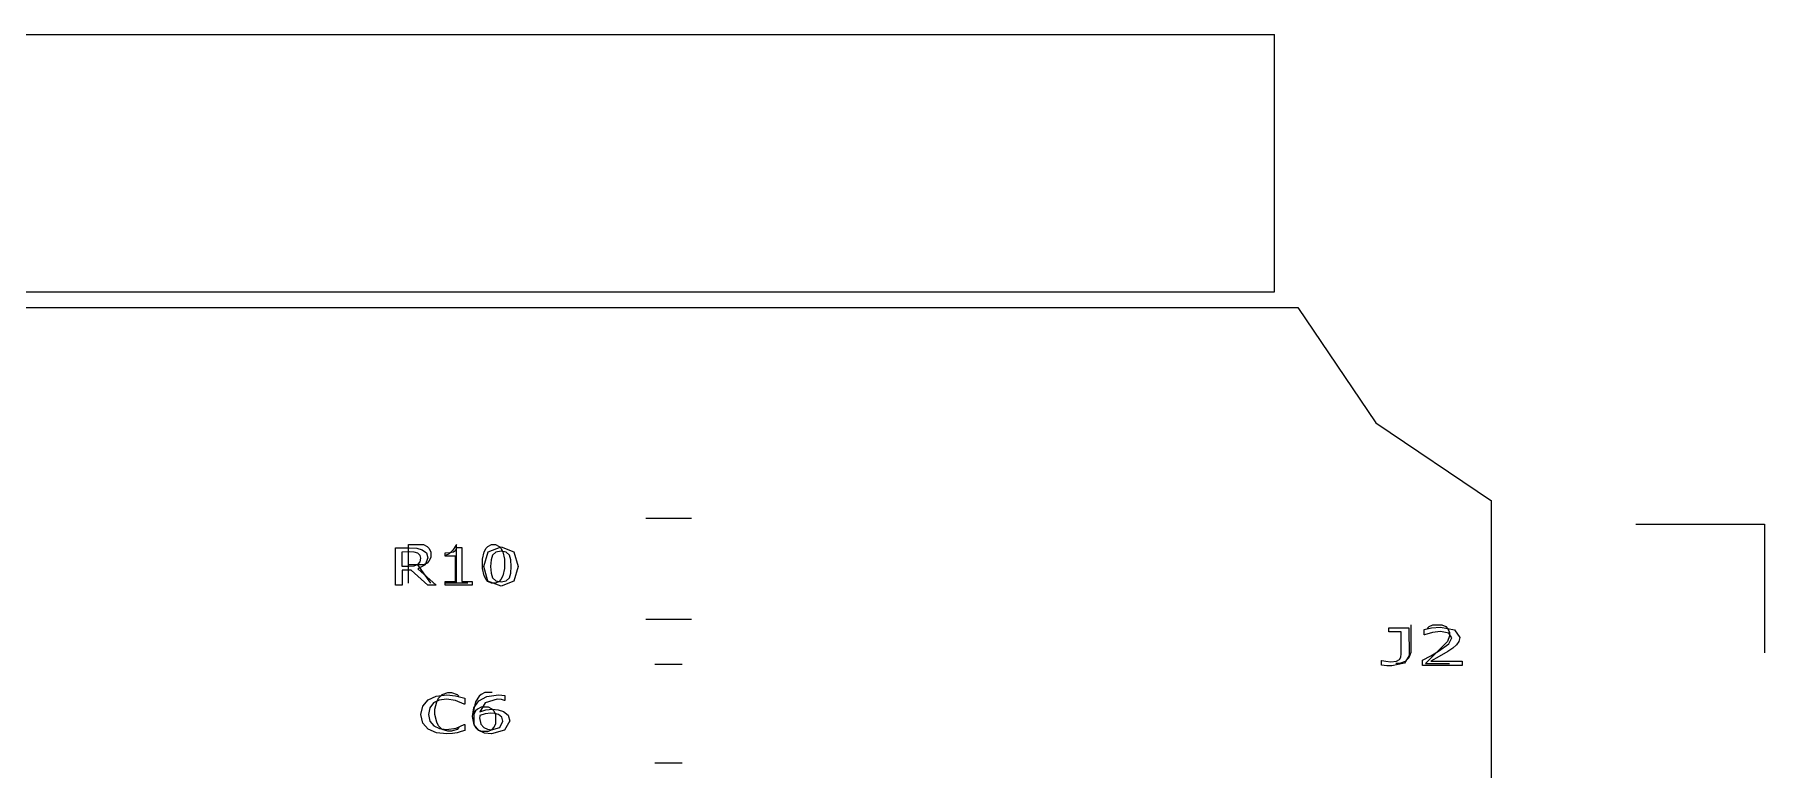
# Model space of a CAD drawing. Extents: x 132.2 to 167.8, y 97.2 to 132.8.
# Drawn here: x 149.95 to 167.82, y 125.23 to 132.83 of the extents above; entities that cross this region are included whole.
import ezdxf

# ---------------------------------------------------------------- set-up
doc = ezdxf.new("R2010")
doc.units = 0

msp = doc.modelspace()

# ---------------------------------------------------------------- linework, layer by layer
at = {"layer": 'Layer 1'}
for p, q in [((139.84, 132.828), (162.76, 132.828)), ((162.76, 130.168), (162.76, 132.828)), ((139.84, 130.168), (162.76, 130.168)), ((137, 130.007), (163, 130.007)), ((163, 130.007), (163.807418, 128.814418)), ((163.807418, 128.814418), (165, 128.007)), ((165, 102.007), (165, 128.007)), ((156.263, 127.83), (156.737, 127.83)), ((166.491, 127.767), (167.821, 127.767)), ((167.821, 127.767), (167.821, 126.437)), ((153.678, 127.136), (153.678, 127.524)), ((153.678, 127.524), (153.821, 127.524)), ((153.82506, 127.479476), (153.745, 127.479)), ((153.745, 127.479), (153.745, 127.333)), ((153.814, 127.156), (153.814, 127.556)), ((153.814, 127.556), (153.967, 127.556)), ((153.821, 127.524), (153.8982, 127.5193)), ((153.87276, 127.476376), (153.82506, 127.479476)), ((153.90776, 127.465956), (153.87276, 127.476376)), ((153.8982, 127.5193), (153.9538, 127.50315)), ((153.93316, 127.444076), (153.90776, 127.465956)), ((153.94116, 127.414646), (153.93316, 127.444076)), ((153.9538, 127.50315), (153.997, 127.46956)), ((153.967, 127.556), (154.005, 127.537)), ((153.997, 127.46956), (154.0128, 127.41852)), ((154.005, 127.537), (154.024, 127.518)), ((154.024, 127.518), (154.043, 127.48)), ((154.043, 127.423), (154.024, 127.385)), ((154.043, 127.48), (154.043, 127.423)), ((154.193, 127.471), (154.2393, 127.4736)), ((154.193, 127.435), (154.193, 127.471)), ((154.299, 127.435), (154.193, 127.435)), ((154.233, 127.461), (154.195, 127.442)), ((154.271, 127.499), (154.233, 127.461)), ((154.2393, 127.4736), (154.2767, 127.4817)), ((154.31, 127.556), (154.271, 127.499)), ((154.2767, 127.4817), (154.3014, 127.49811)), ((154.299, 127.175), (154.299, 127.435)), ((154.3014, 127.49811), (154.312, 127.52519)), ((154.31, 127.156), (154.31, 127.556)), ((154.312, 127.52519), (154.365, 127.525)), ((154.365, 127.525), (154.365, 127.175)), ((154.576, 127.404), (154.595, 127.48)), ((154.59166, 127.329477), (154.63456, 127.482081)), ((154.595, 127.48), (154.614, 127.518)), ((154.614, 127.518), (154.633, 127.537)), ((154.633, 127.537), (154.671, 127.556)), ((154.63456, 127.482081), (154.76836, 127.531561)), ((154.6815, 127.447711), (154.6654, 127.397451)), ((154.671, 127.556), (154.71, 127.556)), ((154.7148, 127.478441), (154.6815, 127.447711)), ((154.71, 127.556), (154.748, 127.537)), ((154.7683, 127.488601), (154.7148, 127.478441)), ((154.748, 127.537), (154.767, 127.518)), ((154.767, 127.518), (154.786, 127.48)), ((154.8215, 127.478441), (154.7683, 127.488601)), ((154.76836, 127.531561), (154.9025, 127.481301)), ((154.786, 127.48), (154.805, 127.404)), ((154.8544, 127.448231), (154.8215, 127.478441)), ((154.8709, 127.398751), (154.8544, 127.448231)), ((154.9025, 127.481301), (154.945, 127.329999)), ((153.745, 127.333), (153.814, 127.333)), ((153.84115, 127.290167), (153.746, 127.29)), ((153.746, 127.29), (153.746, 127.136)), ((153.967, 127.346), (153.814, 127.346)), ((153.814, 127.333), (153.8703, 127.3372)), ((154.012, 127.136), (153.84115, 127.290167)), ((153.8703, 127.3372), (153.9111, 127.35335)), ((153.985, 127.34821), (153.9085, 127.30576)), ((153.9085, 127.30576), (154.1, 127.136)), ((154.043, 127.156), (153.91, 127.346)), ((153.9111, 127.35335), (153.9337, 127.37835)), ((153.9337, 127.37835), (153.9417, 127.41455)), ((153.9417, 127.41455), (153.94116, 127.414646)), ((154.005, 127.365), (153.967, 127.346)), ((154.0128, 127.41852), (153.985, 127.34821)), ((154.024, 127.385), (154.005, 127.365)), ((154.576, 127.308), (154.576, 127.404)), ((154.595, 127.232), (154.576, 127.308)), ((154.63386, 127.177394), (154.59166, 127.329477)), ((154.6654, 127.397451), (154.6614, 127.329481)), ((154.6614, 127.329481), (154.6654, 127.261511)), ((154.6654, 127.261511), (154.6815, 127.212551)), ((154.805, 127.308), (154.786, 127.232)), ((154.805, 127.404), (154.805, 127.308)), ((154.8548, 127.211771), (154.8709, 127.261251)), ((154.8749, 127.330001), (154.8709, 127.398751)), ((154.8709, 127.261251), (154.8749, 127.330001)), ((154.945, 127.33), (154.9018, 127.176614)), ((154.945, 127.329999), (154.945, 127.33)), ((153.746, 127.136), (153.678, 127.136)), ((154.1, 127.136), (154.012, 127.136)), ((154.193, 127.136), (154.193, 127.175)), ((154.193, 127.175), (154.299, 127.175)), ((154.469, 127.136), (154.193, 127.136)), ((154.424, 127.156), (154.195, 127.156)), ((154.365, 127.175), (154.469, 127.175)), ((154.469, 127.175), (154.469, 127.136)), ((154.614, 127.194), (154.595, 127.232)), ((154.633, 127.175), (154.614, 127.194)), ((154.671, 127.156), (154.633, 127.175)), ((154.76835, 127.127914), (154.63386, 127.177394)), ((154.71, 127.156), (154.671, 127.156)), ((154.6815, 127.212551), (154.7134, 127.181561)), ((154.748, 127.175), (154.71, 127.156)), ((154.7134, 127.181561), (154.7686, 127.170881)), ((154.767, 127.194), (154.748, 127.175)), ((154.786, 127.232), (154.767, 127.194)), ((154.9018, 127.176614), (154.76835, 127.127914)), ((154.7686, 127.170881), (154.8221, 127.181041)), ((154.8221, 127.181041), (154.855, 127.211771)), ((154.855, 127.211771), (154.8548, 127.211771)), ((156.263, 126.785), (156.737, 126.785)), ((164.167, 126.727), (164.167, 126.441)), ((164.357, 126.708), (164.395, 126.727)), ((164.395, 126.727), (164.49, 126.727)), ((164.49, 126.727), (164.529, 126.708)), ((163.941, 126.654), (163.941, 126.695)), ((163.941, 126.695), (164.149, 126.695)), ((164.069, 126.654), (163.941, 126.654)), ((164.0687, 126.42705), (164.069, 126.654)), ((164.149, 126.695), (164.15, 126.408)), ((164.305, 126.679), (164.3817, 126.69567)), ((164.305, 126.624), (164.305, 126.679)), ((164.30907, 126.62354), (164.305, 126.624)), ((164.39307, 126.64906), (164.30907, 126.62354)), ((164.548, 126.556), (164.319, 126.327)), ((164.338, 126.689), (164.357, 126.708)), ((164.3817, 126.69567), (164.475, 126.70327)), ((164.47297, 126.65736), (164.39307, 126.64906)), ((164.4551, 126.45449), (164.56177, 126.53131)), ((164.55937, 126.64017), (164.47297, 126.65736)), ((164.475, 126.70327), (164.62061, 126.67436)), ((164.529, 126.708), (164.548, 126.689)), ((164.548, 126.689), (164.567, 126.651)), ((164.567, 126.613), (164.548, 126.556)), ((164.59057, 126.59303), (164.55937, 126.64017)), ((164.56177, 126.53131), (164.59057, 126.59303)), ((164.567, 126.651), (164.567, 126.613)), ((164.62061, 126.67436), (164.67331, 126.5965)), ((164.66431, 126.55509), (164.63871, 126.51889)), ((164.67331, 126.5965), (164.66431, 126.55509)), ((163.86531, 126.30925), (163.865, 126.357)), ((163.865, 126.357), (163.869, 126.357)), ((163.869, 126.357), (163.91, 126.3494)), ((163.9599, 126.3455), (164.0191, 126.351)), ((164.0191, 126.351), (164.0519, 126.36663)), ((164.0519, 126.36663), (164.0657, 126.39215)), ((164.0657, 126.39215), (164.0687, 126.42705)), ((164.15, 126.408), (164.1013, 126.32935)), ((164.148, 126.384), (164.11, 126.346)), ((164.167, 126.441), (164.148, 126.384)), ((164.29, 126.361), (164.3752, 126.40787)), ((164.29, 126.307), (164.29, 126.361)), ((164.46031, 126.39936), (164.37391, 126.35196)), ((164.37391, 126.35196), (164.699, 126.352)), ((164.3752, 126.40787), (164.4551, 126.45449)), ((164.54991, 126.45248), (164.46031, 126.39936)), ((164.60141, 126.48712), (164.54991, 126.45248)), ((164.63871, 126.51889), (164.60141, 126.48712)), ((164.699, 126.352), (164.699, 126.307)), ((156.641, 126.317), (156.359, 126.317)), ((163.91961, 126.30405), (163.86531, 126.30925)), ((163.91, 126.3494), (163.9599, 126.3455)), ((163.97151, 126.30175), (163.91961, 126.30405)), ((164.1013, 126.32935), (163.97151, 126.30175)), ((164.052, 126.327), (164.014, 126.327)), ((164.11, 126.346), (164.052, 126.327)), ((164.699, 126.307), (164.29, 126.307)), ((164.319, 126.327), (164.567, 126.327)), ((154.09952, 125.98846), (154.20907, 126.00174)), ((154.124, 125.97), (154.162, 126.008)), ((154.162, 126.008), (154.219, 126.027)), ((154.20907, 126.00174), (154.29667, 125.99414)), ((154.219, 126.027), (154.257, 126.027)), ((154.257, 126.027), (154.314, 126.008)), ((154.29667, 125.99414), (154.39417, 125.96758)), ((154.314, 126.008), (154.333, 125.989)), ((154.562, 126.008), (154.543, 125.989)), ((154.6, 126.027), (154.562, 126.008)), ((154.676, 126.027), (154.6, 126.027)), ((154.62221, 125.98565), (154.74092, 126.00232)), ((154.74092, 126.00232), (154.77722, 126.00102)), ((154.77722, 126.00102), (154.80692, 125.99632)), ((154.80692, 125.99632), (154.807, 125.946)), ((153.94162, 125.80044), (153.96062, 125.88612)), ((153.96062, 125.88612), (154.01562, 125.94992)), ((154.01562, 125.94992), (154.09952, 125.98846)), ((154.0314, 125.86979), (154.0175, 125.80104)), ((154.071, 125.91927), (154.0314, 125.86979)), ((154.13, 125.9487), (154.071, 125.91927)), ((154.086, 125.856), (154.105, 125.932)), ((154.086, 125.799), (154.086, 125.856)), ((154.105, 125.932), (154.124, 125.97)), ((154.2047, 125.9583), (154.13, 125.9487)), ((154.2996, 125.94606), (154.2047, 125.9583)), ((154.389, 125.907), (154.2996, 125.94606)), ((154.394, 125.907), (154.389, 125.907)), ((154.39417, 125.96758), (154.394, 125.907)), ((154.47381, 125.77758), (154.48921, 125.86899)), ((154.505, 125.932), (154.486, 125.856)), ((154.486, 125.856), (154.486, 125.703)), ((154.505, 125.837), (154.486, 125.799)), ((154.48921, 125.86899), (154.53901, 125.93982)), ((154.543, 125.989), (154.505, 125.932)), ((154.524, 125.856), (154.505, 125.837)), ((154.562, 125.875), (154.524, 125.856)), ((154.53901, 125.93982), (154.62221, 125.98565)), ((154.60413, 125.92174), (154.54953, 125.82721)), ((154.54953, 125.82721), (154.61003, 125.84726)), ((154.638, 125.875), (154.562, 125.875)), ((154.7298, 125.9569), (154.60413, 125.92174)), ((154.61003, 125.84726), (154.67933, 125.85426)), ((154.676, 125.856), (154.638, 125.875)), ((154.695, 125.837), (154.676, 125.856)), ((154.67933, 125.85426), (154.74053, 125.84956)), ((154.714, 125.799), (154.695, 125.837)), ((154.7719, 125.9533), (154.7298, 125.9569)), ((154.74053, 125.84956), (154.79513, 125.83133)), ((154.803, 125.946), (154.7719, 125.9533)), ((154.79513, 125.83133), (154.84353, 125.79123)), ((154.807, 125.946), (154.803, 125.946)), ((153.96142, 125.71164), (153.94162, 125.80044)), ((154.01632, 125.64888), (153.96142, 125.71164)), ((154.10062, 125.61164), (154.01632, 125.64888)), ((154.0175, 125.80104), (154.0329, 125.73073)), ((154.0329, 125.73073), (154.0732, 125.68281)), ((154.0732, 125.68281), (154.1329, 125.65416)), ((154.105, 125.722), (154.086, 125.799)), ((154.124, 125.684), (154.105, 125.722)), ((154.162, 125.646), (154.124, 125.684)), ((154.1329, 125.65416), (154.2054, 125.64506)), ((154.219, 125.627), (154.162, 125.646)), ((154.2054, 125.64506), (154.3036, 125.65782)), ((154.314, 125.646), (154.257, 125.627)), ((154.3036, 125.65782), (154.3893, 125.6961)), ((154.333, 125.665), (154.314, 125.646)), ((154.3893, 125.6961), (154.395, 125.696)), ((154.395, 125.696), (154.394, 125.635)), ((154.49071, 125.69164), (154.47381, 125.77758)), ((154.486, 125.703), (154.505, 125.665)), ((154.53941, 125.63435), (154.49071, 125.69164)), ((154.505, 125.665), (154.524, 125.646)), ((154.524, 125.646), (154.562, 125.627)), ((154.5481, 125.77959), (154.54774, 125.76631)), ((154.54774, 125.76631), (154.55944, 125.70121)), ((154.5491, 125.79079), (154.5481, 125.77959)), ((154.6041, 125.80694), (154.5491, 125.79079)), ((154.55944, 125.70121), (154.59244, 125.66371)), ((154.59244, 125.66371), (154.62874, 125.64678)), ((154.662, 125.81214), (154.6041, 125.80694)), ((154.62874, 125.64678), (154.67164, 125.64158)), ((154.638, 125.627), (154.676, 125.646)), ((154.7049, 125.80954), (154.662, 125.81214)), ((154.805, 125.63639), (154.67091, 125.59915)), ((154.67164, 125.64158), (154.75514, 125.6645)), ((154.676, 125.646), (154.695, 125.665)), ((154.695, 125.665), (154.714, 125.703)), ((154.7423, 125.7986), (154.7049, 125.80954)), ((154.714, 125.703), (154.714, 125.799)), ((154.7753, 125.771), (154.7423, 125.7986)), ((154.75514, 125.6645), (154.78554, 125.73091)), ((154.7856, 125.7309), (154.7753, 125.771)), ((154.78554, 125.73091), (154.7856, 125.7309)), ((154.86, 125.733), (154.805, 125.63639)), ((154.84353, 125.79123), (154.86003, 125.73238)), ((154.86003, 125.73238), (154.86, 125.733)), ((154.2087, 125.59992), (154.10062, 125.61164)), ((154.2662, 125.60352), (154.2087, 125.59992)), ((154.257, 125.627), (154.219, 125.627)), ((154.3149, 125.61182), (154.2662, 125.60352)), ((154.3574, 125.62328), (154.3149, 125.61182)), ((154.394, 125.635), (154.3574, 125.62328)), ((154.59761, 125.60805), (154.53941, 125.63435)), ((154.562, 125.627), (154.638, 125.627)), ((154.67091, 125.59915), (154.59761, 125.60805)), ((156.641, 125.297), (156.359, 125.297))]:
    msp.add_line(p, q, dxfattribs=at)

doc.saveas('drawing.dxf')
